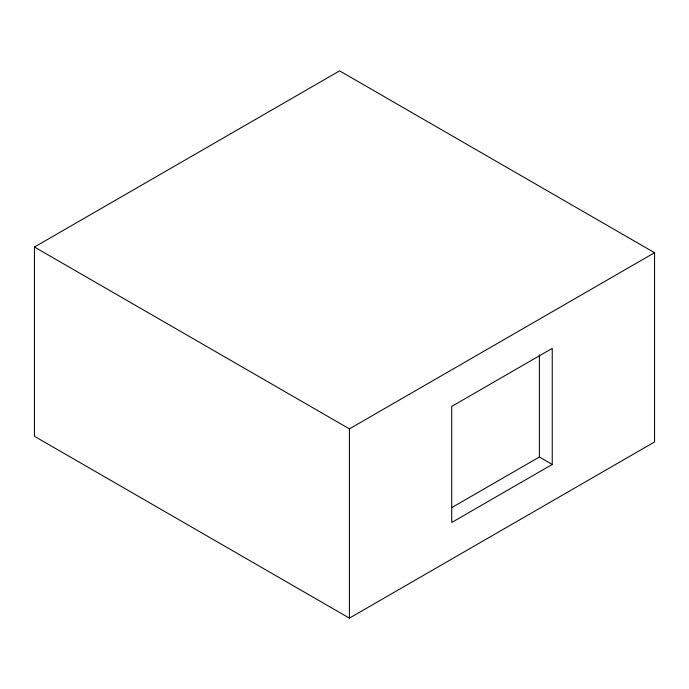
<?xml version="1.0" encoding="UTF-8"?>
<svg xmlns="http://www.w3.org/2000/svg" width="689" height="689" viewBox="0 0 689 689"><rect width="100%" height="100%" fill="white"/><g stroke="black" fill="none" stroke-linecap="round" stroke-linejoin="round"><path stroke-width="1.03" d="M34.45 247.032L339.591 70.864L654.55 252.708L654.55 441.968L349.409 618.136L34.45 436.292L34.45 247.032L349.409 428.877L654.55 252.708M451.889 507.526L539.375 457.014L552.242 464.438L552.242 348.367L451.726 406.407L451.726 522.477L552.242 464.438M539.375 354.913L539.375 457.014M349.409 428.877L349.409 618.136"/></g></svg>
